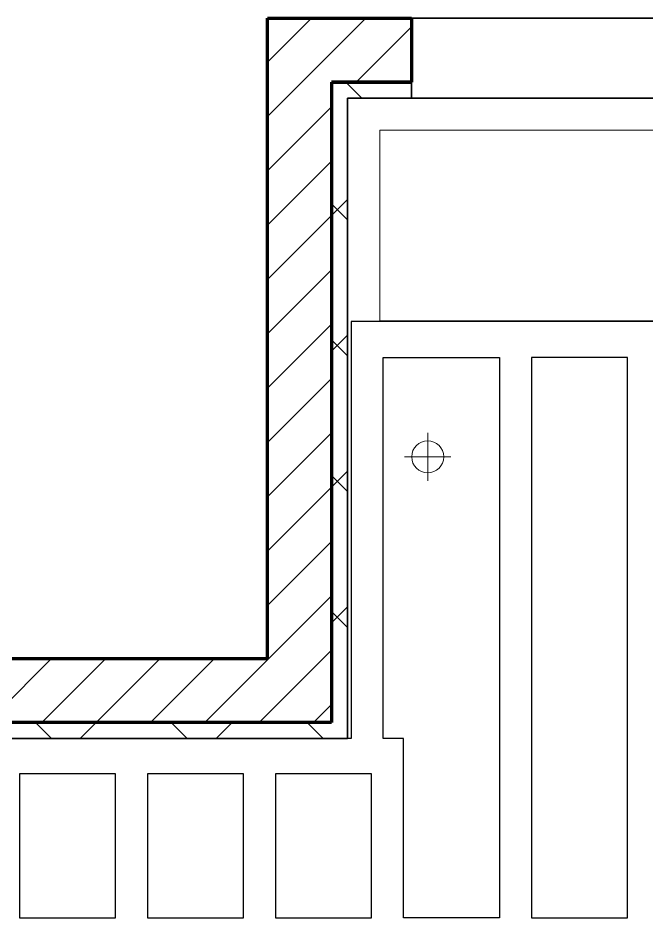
# Model space of a CAD drawing. Header units: millimetres. Extents: x -853488 to -774597, y -17231 to 22435.
# Drawn here: x -835737 to -833772, y 7297 to 10144 of the extents above; entities that cross this region are included whole.
import ezdxf
from ezdxf.xclip import XClip

# ---------------------------------------------------------------- set-up
doc = ezdxf.new("R2010")
doc.units = ezdxf.units.MM
doc.header["$XCLIPFRAME"] = 0
doc.layers.add('000 - WIPEOUT', color=250, linetype='Continuous')
doc.layers.add('A11_ALU.SOLID SHEET', color=2, linetype='Continuous')
for name, color, linetype, lineweight in [('A-DETL-GENF', 2, 'Continuous', 9), ('A-GLAZ-CURT', 2, 'Continuous', 9), ('A-WALL', 5, 'Continuous', 35), ('A-WALL-FNSH', 2, 'Continuous', 35), ('A-WALL-PATT', 1, 'Continuous', 35), ('E-LITE-EQPM', 2, 'Continuous', 9), ('WALL-E', 2, 'Continuous', 35)]:
    doc.layers.add(name, color=color, linetype=linetype, lineweight=lineweight)
pattern_1 = [(45, (0, 0), (-84.852814, 84.852814), [])]
pattern_2 = [(45, (0, 0), (-212.13203, 212.13203), []), (135, (0, 0), (-212.13203, -212.13203), [])]

# ---------------------------------------------------------------- blocks, each defined once
blk = doc.blocks.new('System Panel - DPA-AR_Metal Ceiling Rectangular Panel-16017998-4261-01 ENLARGED UPPER PLATFORM LEVEL - REFLECTED CEILING PLAN - SHEET 2')
at = {"layer": 'A-GLAZ-CURT'}
for p, q in [((-833155, 9794), (-834606.9, 9794)), ((-834606.9, 9794), (-834606.9, 9199)), ((-834606.9, 9199), (-834606.9, 9794)), ((-834606.9, 9794), (-833155, 9794)), ((-833155, 9199), (-833155, 9794)), ((-833155, 9794), (-833155, 9199)), ((-834606.9, 9199), (-833155, 9199)), ((-833155, 9199), (-834606.9, 9199))]:
    blk.add_line(p, q, dxfattribs=at)
blk = doc.blocks.new('*U464')
at = {"layer": 'A-GLAZ-CURT'}
blk.add_blockref('System Panel - DPA-AR_Metal Ceiling Rectangular Panel-16017998-4261-01 ENLARGED UPPER PLATFORM LEVEL - REFLECTED CEILING PLAN - SHEET 2', (801682.4, -3579), dxfattribs=at)
blk = doc.blocks.new('LGF_DL_SAA_LowPower_DL1a - LGF_DL_SAA_LowPower_DL1a-8832329-4160-01 UPPER PLATFORM LEVEL - REFLECTED CEILING PLAN')
at = {"layer": 'A-DETL-GENF'}
for p, q in [((0, 75), (0, -75)), ((72.5, 0), (-72.5, 0))]:
    blk.add_line(p, q, dxfattribs=at)
blk.add_circle((0, 0), 50, dxfattribs=at)
blk = doc.blocks.new('C-1-PP19-AR-4160-01-B_20250902-175713_EXDOWNLIGHT')
at = {"layer": 'E-LITE-EQPM', "extrusion": (0, 0, -1), "rotation": 180}
blk.add_blockref('LGF_DL_SAA_LowPower_DL1a - LGF_DL_SAA_LowPower_DL1a-8832329-4160-01 UPPER PLATFORM LEVEL - REFLECTED CEILING PLAN', (89774.6, 5195), dxfattribs=at)
blk = doc.blocks.new('*U819')
at = {"color": 3}
blk.add_wipeout([(-875, 3950), (875, 3950), (875, 3650), (-875, 3650)], dxfattribs=at).dxf.layer = '000 - WIPEOUT'
at = {"layer": 'A11_ALU.SOLID SHEET', "color": 0, "linetype": 'ByBlock'}
blk.add_lwpolyline([(-875, 3650), (875, 3650), (875, 3950), (-875, 3950)], close=True, dxfattribs=at)
blk = doc.blocks.new('*U822')
at = {"color": 3}
for points in [[(-225, -2650), (225, -2650), (225, -2950), (-225, -2950)], [(-225, -3050), (225, -3050), (225, -3350), (-225, -3350)], [(-225, -3450), (225, -3450), (225, -3750), (-225, -3750)]]:
    blk.add_wipeout(points, dxfattribs=at).dxf.layer = '000 - WIPEOUT'
at = {"layer": 'A11_ALU.SOLID SHEET', "color": 0, "linetype": 'ByBlock'}
for points in [[(-225, -2950), (225, -2950), (225, -2650), (-225, -2650)], [(-225, -3350), (225, -3350), (225, -3050), (-225, -3050)], [(-225, -3750), (225, -3750), (225, -3450), (-225, -3450)]]:
    blk.add_lwpolyline(points, close=True, dxfattribs=at)
blk = doc.blocks.new('*U1837')
blk.add_lwpolyline([(-90014.2, 5618), (-90014.2, 4315), (-97724.9, 4315), (-97724.9, 548), (-81222.6, 548), (-81222.6, 5618)], close=True)
at = {"layer": 'A11_ALU.SOLID SHEET', "linetype": 'ByBlock'}
blk.add_lwpolyline([(-89850, 4315), (-89914.2, 4315), (-89914.2, 5505.5), (-89550, 5505.5), (-89550, 3755.5), (-89850, 3755.5)], close=True, dxfattribs=at)
at = {"layer": 'A11_ALU.SOLID SHEET', "color": 0, "linetype": 'ByBlock', "rotation": 90}
for name, p in [('*U819', (-85500, 4630.5)), ('*U822', (-93700, 3980.5))]:
    blk.add_blockref(name, p, dxfattribs=at)

msp = doc.modelspace()

# ---------------------------------------------------------------- hatches: boundary and pattern name
at = {"layer": 'A-WALL-PATT', "lineweight": 9}
h = msp.add_hatch(dxfattribs=at)
h.set_pattern_fill('FP_2', color=256, style=0, pattern_type=2)
h.set_pattern_definition(pattern_1)
h.paths.add_polyline_path([(-817027.5, 9944), (-817027.5, 10144), (-832907.4, 10144), (-832907.4, 9944), (-818486.1, 9944)])
h.paths.add_polyline_path([(-834957.4, 9944), (-834507.4, 9944), (-834507.4, 10144), (-834957.4, 10144), (-834957.4, 10044)])
h = msp.add_hatch(dxfattribs=at)
h.set_pattern_fill('FP_5', color=256, style=0, pattern_type=2)
h.set_pattern_definition(pattern_2)
h.paths.add_polyline_path([(-820830.3, 9894), (-820830.3, 9944), (-832907.4, 9944), (-832907.4, 9894), (-822898.4, 9894)])
h.paths.add_polyline_path([(-834507.4, 9894), (-834507.4, 9944), (-834757.4, 9944), (-834757.4, 9894), (-834707.4, 9894)])

# ---------------------------------------------------------------- linework, layer by layer
at = {"layer": 'A-WALL', "color": 7, "lineweight": 70}
for p, q in [((-834957.4, 10044), (-834957.4, 10144)), ((-834957.4, 10144), (-834507.4, 10144)), ((-834507.4, 10144), (-834507.4, 10044)), ((-834957.4, 9944), (-834957.4, 10044)), ((-834507.4, 10044), (-834507.4, 9944)), ((-834507.4, 9944), (-834757.4, 9944)), ((-834757.4, 9944), (-834507.4, 9944))]:
    msp.add_line(p, q, dxfattribs=at)
at = {"layer": 'A-WALL-FNSH', "color": 250}
for p, q in [((-834757.4, 9894), (-834757.4, 9944)), ((-834507.4, 9944), (-834507.4, 9894)), ((-834507.4, 9894), (-834707.4, 9894))]:
    msp.add_line(p, q, dxfattribs=at)
at = {"layer": 'WALL-E'}
for p, q in [((-834507.4, 10144), (-834507.4, 9944)), ((-832907.4, 10144), (-834507.4, 10144)), ((-834507.4, 9944), (-834507.4, 9894)), ((-834507.4, 9894), (-832907.4, 9894))]:
    msp.add_line(p, q, dxfattribs=at)

# ---------------------------------------------------------------- block references
at = {"layer": 'A11_ALU.SOLID SHEET'}
ref = msp.add_blockref('*U1837', (-744682.4, 3579), dxfattribs=at)
XClip(ref).set_block_clipping_path([(-104690.1238047112, -9620.0029952963), (-34092.6543255156, 10334.9999958097)])

# ---------------------------------------------------------------- next in the draw order: hatches: boundary and pattern name
at = {"layer": 'A-WALL-PATT', "lineweight": 9}
h = msp.add_hatch(dxfattribs=at)
h.set_pattern_fill('FP_2', color=256, style=0, pattern_type=2)
h.set_pattern_definition(pattern_1)
h.paths.add_polyline_path([(-834757.4, 8144), (-834757.4, 9944), (-834957.4, 9944), (-834957.4, 8144)])
h = msp.add_hatch(dxfattribs=at)
h.set_pattern_fill('FP_5', color=256, style=0, pattern_type=2)
h.set_pattern_definition(pattern_2)
h.paths.add_polyline_path([(-834757.4, 7894), (-834707.4, 7894), (-834707.4, 9894), (-834757.4, 9894), (-834757.4, 7944)])
h = msp.add_hatch(dxfattribs=at)
h.set_pattern_fill('FP_2', color=256, style=0, pattern_type=2)
h.set_pattern_definition(pattern_1)
h.paths.add_polyline_path([(-834757.4, 7944), (-834757.4, 8144), (-842457.4, 8144), (-842457.4, 7944), (-836135.5, 7944)])
h = msp.add_hatch(dxfattribs=at)
h.set_pattern_fill('FP_5', color=256, style=0, pattern_type=2)
h.set_pattern_definition(pattern_2)
h.paths.add_polyline_path([(-834757.4, 7894), (-834757.4, 7944), (-842457.3, 7944), (-842457.3, 7894), (-836135.5, 7894)])

# ---------------------------------------------------------------- next in the draw order: linework, layer by layer
at = {"layer": 'A-WALL', "color": 7, "lineweight": 70}
for p, q in [((-834957.4, 8144), (-834957.4, 9944)), ((-834757.4, 9944), (-834757.4, 8144)), ((-842457.4, 8144), (-834957.4, 8144)), ((-834757.4, 8144), (-834757.4, 7944)), ((-834757.4, 7944), (-842457.4, 7944))]:
    msp.add_line(p, q, dxfattribs=at)
at = {"layer": 'A-WALL-FNSH', "color": 250}
for p, q in [((-834757.4, 7944), (-834757.4, 9894)), ((-834707.4, 9894), (-834707.4, 7894)), ((-842457.3, 7944), (-834757.4, 7944)), ((-834757.4, 7894), (-842407.3, 7894)), ((-834707.4, 7894), (-834757.4, 7894))]:
    msp.add_line(p, q, dxfattribs=at)

# ---------------------------------------------------------------- next in the draw order: block references
msp.add_blockref('*U464', (-801682.4, 3579))
ref = msp.add_blockref('C-1-PP19-AR-4160-01-B_20250902-175713_EXDOWNLIGHT', (-744682.4, 3579))
XClip(ref).set_block_clipping_path([(-104690.1238047112, -9620.0029952963), (-34092.6543255156, 10334.9999958097)])

doc.saveas('drawing.dxf')
